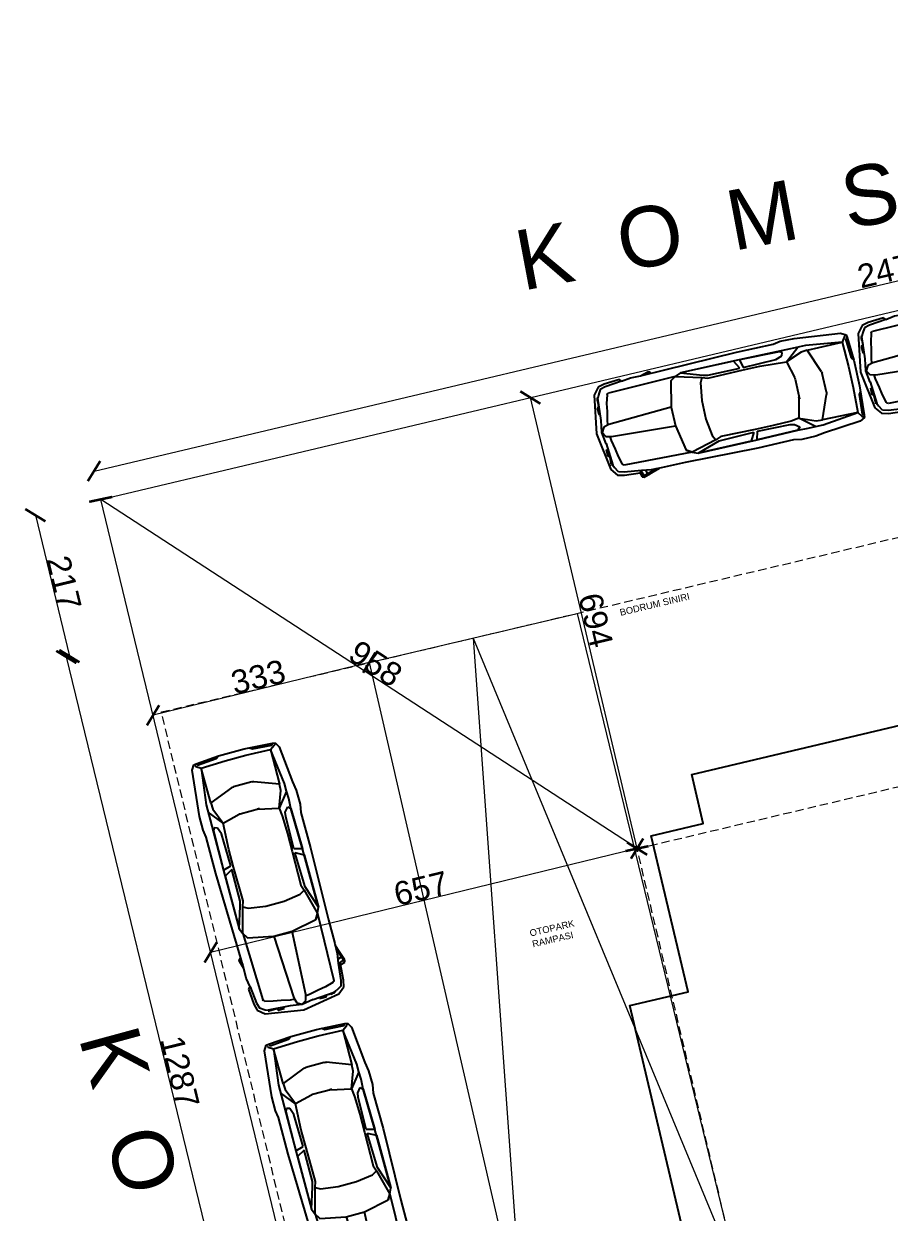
# Model space of a CAD drawing. Header units: millimetres. Extents: x 38129 to 72024, y -56282 to 16512.
# Drawn here: x 38544.6 to 38868.7, y -55302.8 to -54858.1 of the extents above; entities that cross this region are included whole.
import ezdxf

# ---------------------------------------------------------------- set-up
doc = ezdxf.new("R2010")
doc.units = ezdxf.units.MM
doc.linetypes.add('( Hidden )', pattern=[0.375, 0.25, -0.125])
for name, color, linetype, lineweight in [('ARABA', 167, 'Continuous', 25), ('DIŞÖLÇÜ', 37, 'Continuous', 0), ('GÖR 005', 51, 'Continuous', 5), ('Islak Tefriş', 35, 'Continuous', 13), ('mahal', 7, 'Continuous', 5), ('MİMARİ', 4, 'Continuous', 9)]:
    doc.layers.add(name, color=color, linetype=linetype, lineweight=lineweight)
doc.layers.add('balkon', color=171, linetype='Continuous')
doc.styles.get("Standard").update_dxf_attribs({"font": 'arial.ttf'})
doc.dimstyles.new('VAZIYET', dxfattribs={"dimtxt": 35, "dimasz": 25, "dimexe": 12, "dimexo": 2, "dimtad": 1, "dimdec": 0, "dimzin": 12, "dimtxsty": 'Standard', "dimblk": 'ARCHTICK', "dimcen": -8, "dimse1": 1, "dimse2": 1, "dimadec": 0, "dimazin": 0, "dimtfac": 1, "dimtdec": 0, "dimtmove": 0, "dimatfit": 3, "dimldrblk": 'DOT', "dimfxl": 0, "dimarcsym": 0})

# ---------------------------------------------------------------- blocks, each defined once
blk = doc.blocks.new('_ArchTick')
at = {"color": 0, "linetype": 'ByBlock', "const_width": 0.15}
blk.add_lwpolyline([(-0.5, -0.5), (0.5, 0.5)], dxfattribs=at)
blk = doc.blocks.new('*D47')
at = {"layer": 'Defpoints', "color": 0, "transparency": 16777216}
for p in [(45264.4, -23216.9), (45274.4, -23259.2), (42871.2, -23828.4)]:
    blk.add_point(p, dxfattribs=at)
at = {"layer": 'DIŞÖLÇÜ', "color": 0, "lineweight": -2, "transparency": 16777216}
blk.add_line((42861.1, -23786.1), (45264.4, -23216.9), dxfattribs=at)
at = {"layer": 'DIŞÖLÇÜ', "color": 0, "lineweight": -2, "transparency": 16777216, "xscale": 25, "yscale": 25, "zscale": 25}
for p, rotation in [((45264.4, -23216.9), 13.32625407379198), ((42861.1, -23786.1), 193.326254073792)]:
    blk.add_blockref('_ArchTick', p, dxfattribs=dict(at, rotation=rotation))
at = {"layer": 'DIŞÖLÇÜ', "color": 0, "transparency": 16777216, "insert": (44058.5, -23483.5), "char_height": 35, "attachment_point": 5, "rotation": 13.3263}
blk.add_mtext('2470', dxfattribs=at)
blk = doc.blocks.new('_Dot')
at = {"color": 0, "lineweight": -2}
blk.add_line((-0.5, 0), (-1, 0), dxfattribs=at)
at = {"color": 0, "lineweight": 30, "const_width": 0.5}
blk.add_lwpolyline([(-0.25, 0, 1), (0.25, 0, 1)], format="xyb", close=True, dxfattribs=at)
blk = doc.blocks.new('*D48')
at = {"layer": 'Defpoints', "color": 0, "transparency": 16777216}
for p in [(42922.2, -24039.3), (43226.4, -25289.8), (43123.8, -25314.8)]:
    blk.add_point(p, dxfattribs=at)
at = {"layer": 'DIŞÖLÇÜ', "color": 0, "lineweight": -2, "transparency": 16777216}
blk.add_line((42819.6, -24064.3), (43123.8, -25314.8), dxfattribs=at)
at = {"layer": 'DIŞÖLÇÜ', "color": 0, "lineweight": -2, "transparency": 16777216, "xscale": 25, "yscale": 25, "zscale": 25}
for p, rotation in [((42819.6, -24064.3), 103.6753758565999), ((43123.8, -25314.8), 283.6753758566)]:
    blk.add_blockref('_ArchTick', p, dxfattribs=dict(at, rotation=rotation))
at = {"layer": 'DIŞÖLÇÜ', "color": 0, "transparency": 16777216, "insert": (42989.7, -24685.2), "char_height": 35, "attachment_point": 5, "rotation": 283.6754}
blk.add_mtext('1287', dxfattribs=at)
blk = doc.blocks.new('*D49')
at = {"layer": 'Defpoints', "color": 0, "transparency": 16777216}
for p in [(42871.2, -23828.4), (42922.2, -24039.3), (42824.2, -24063)]:
    blk.add_point(p, dxfattribs=at)
at = {"layer": 'DIŞÖLÇÜ', "color": 0, "lineweight": -2, "transparency": 16777216}
blk.add_line((42773.2, -23852.1), (42824.2, -24063), dxfattribs=at)
at = {"layer": 'DIŞÖLÇÜ', "color": 0, "lineweight": -2, "transparency": 16777216, "xscale": 25, "yscale": 25, "zscale": 25}
for p, rotation in [((42773.2, -23852.1), 103.593712434733), ((42824.2, -24063), 283.593712434733)]:
    blk.add_blockref('_ArchTick', p, dxfattribs=dict(at, rotation=rotation))
at = {"layer": 'DIŞÖLÇÜ', "color": 0, "transparency": 16777216, "insert": (42816.4, -23953.3), "char_height": 35, "attachment_point": 5, "rotation": 283.5937}
blk.add_mtext('217', dxfattribs=at)
blk = doc.blocks.new('ARABA PLAN2')
at = {"layer": 'ARABA'}
for p, q in [((-315.1, 74.1), (-383.6, 66.6)), ((-294, 74.4), (-315.1, 74.1)), ((-283.2, 72.6), (-294, 74.4)), ((-227.6, 72.6), (-283.2, 72.6)), ((-118.5, 70.2), (-227.6, 72.6)), ((-81.7, 69.3), (-118.5, 70.2)), ((-96.6, 72.2), (-97.3, 69.8)), ((-93.8, 73.1), (-96.6, 72.2)), ((-96.6, 72.2), (-87.4, 69.5)), ((-93.6, 71.3), (-94.3, 69.6)), ((-92.5, 72.6), (-93.8, 73.1)), ((-91.1, 72.2), (-93.6, 71.3)), ((-93.6, 71.3), (-93.6, 71.3)), ((-81.7, 69.3), (-92.5, 72.6)), ((-52.9, 67.5), (-50.4, 70.5)), ((-50.4, 70.5), (-26.8, 68.8)), ((-391.4, 58.5), (-393.8, 23.6)), ((-390.9, 62.5), (-391.4, 58.5)), ((-391.4, 58.5), (-388.8, 57)), ((-383.6, 66.6), (-390.9, 62.5)), ((-388.8, 57), (-390.9, 28)), ((-389.2, 61.3), (-387.6, 60)), ((-387.6, 60), (-383, 53.4)), ((-383, 53.4), (-384.3, 16)), ((-383, 53.4), (-329.2, 60)), ((-330, 52.7), (-383, 53.4)), ((-343.6, 17.3), (-330, 52.7)), ((-330, 52.7), (-320.5, 52.2)), ((-329.2, 60), (-306.3, 60.3)), ((-296.3, 42.9), (-317.6, 60.1)), ((-306.3, 60.3), (-229.1, 60.6)), ((-293.1, 57.7), (-289.1, 59.7)), ((-291.6, 53), (-293.1, 57.7)), ((-281.9, 49.3), (-291.6, 53)), ((-289.1, 59.7), (-229.3, 60.5)), ((-229.3, 60.5), (-232.5, 48.4)), ((-229.1, 60.6), (-140.1, 60.9)), ((-227.1, 48.4), (-220.4, 60.6)), ((-220.4, 60.6), (-140.1, 60.9)), ((-140.1, 60.9), (-171.7, 50.5)), ((-131.6, 57.3), (-169.8, 47.3)), ((-140.1, 60.9), (-131.6, 57.3)), ((-131.6, 57.3), (-123.9, 52.6)), ((-123.9, 52.6), (-131.6, 57.3)), ((-131.6, 57.3), (-29.9, 54.5)), ((-123.9, 52.6), (-116.1, 14.4)), ((-66.9, 69.8), (-81.7, 69.3)), ((-52.9, 67.5), (-66.9, 69.8)), ((-52.9, 67.5), (-27.5, 64.5)), ((-27.5, 64.5), (-19.5, 62.3)), ((-27.5, 52.6), (-24.2, 40.3)), ((-26.8, 68.8), (-17.1, 66.6)), ((-19.5, 62.3), (-14.9, 55)), ((-17.1, 66.6), (-8.9, 56.5)), ((-14.9, 55), (-13.2, 50.9)), ((-8.9, 56.5), (0, 0)), ((-320.5, 52.2), (-296.6, 42.9)), ((-296.6, 42.9), (-303.1, 16.9)), ((-256.8, 44.9), (-296.3, 42.9)), ((-232.5, 48.4), (-281.9, 49.3)), ((-229.6, 45), (-256.8, 44.9)), ((-178.1, 44.4), (-229.6, 45)), ((-179, 48.8), (-227.1, 48.4)), ((-171.7, 50.5), (-179, 48.8)), ((-169.8, 47.3), (-178.1, 44.4)), ((-169.8, 47.3), (-165.8, 40.1)), ((-165.8, 40.1), (-162.1, 14.1)), ((-24.2, 40.3), (-22.2, 28.6)), ((-10.7, 17.7), (-13.2, 50.9)), ((-13.2, 50.9), (-11.8, 50.9)), ((-13.1, 49.9), (-11.8, 49.9)), ((-11.8, 47.9), (-12.9, 47.9)), ((-12.7, 45), (-11.8, 45)), ((-12.5, 42.2), (-11.7, 42.2)), ((-11.7, 39.8), (-12.3, 39.8)), ((-11.8, 39.2), (-12.3, 39.2)), ((-12.1, 37.2), (-9.3, 37.2)), ((-12, 35.7), (-9.3, 35.7)), ((-11.8, 50.9), (-11.8, 49.9)), ((-11.8, 49.9), (-11.8, 39.2)), ((-11.8, 45), (-11.8, 47.9)), ((-11.8, 45), (-11.8, 45)), ((-9.3, 37.2), (-9.3, 27.1)), ((-393.8, 23.6), (-394, -15.3)), ((-390.9, 28), (-393.8, 23.6)), ((-22.2, 28.6), (-19.2, 14.8)), ((-9.3, 32.2), (-11.8, 32.2)), ((-11.5, 28.6), (-9.3, 28.6)), ((-9.3, 27.1), (-11.4, 27.1)), ((-7.9, 0.3), (-10.7, 17.7)), ((-384.3, 16), (-384.3, -15.5)), ((-344.2, -13.8), (-344.2, 14.3)), ((-303.3, 15.1), (-303.3, -14.6)), ((-162.1, 14.1), (-162.1, -14)), ((-116.1, 14.4), (-116.1, -13.9)), ((-116.1, 14.4), (-20.8, 9.5)), ((-20.8, 9.5), (-12.5, 7.2)), ((-19.2, 14.8), (-18.8, 10.6)), ((-18.8, 10.6), (-18.8, 8.9)), ((-12.5, 7.2), (-8.6, 0)), ((-8.6, 0), (-12.5, -6.7)), ((-10.7, -17.5), (-7.9, 0.3)), ((0, 0), (-8.9, -56)), ((-394, -15.3), (-391.4, -58.1)), ((-384.3, -15.5), (-382.9, -52.9)), ((-330, -52.2), (-343.6, -16.8)), ((-303.1, -11.4), (-296.3, -42.4)), ((-162.1, -14), (-165.8, -39.6)), ((-116.1, -13.9), (-123.9, -52.1)), ((-20.8, -9), (-116.1, -13.9)), ((-22.2, -28.1), (-19.2, -14.3)), ((-12.5, -6.7), (-20.8, -9)), ((-19.2, -14.3), (-18.8, -10.1)), ((-18.8, -10.1), (-18.8, -8.4)), ((-10.7, -17.2), (-13.2, -50.4)), ((-393.8, -23.1), (-390.9, -27.5)), ((-390.9, -27.5), (-388.8, -56.5)), ((-24.2, -39.8), (-22.2, -28.1)), ((-9.3, -31.7), (-11.8, -31.7)), ((-11.5, -28.1), (-9.3, -28.1)), ((-9.3, -26.6), (-11.4, -26.6)), ((-9.3, -36.7), (-9.3, -26.6)), ((-382.9, -52.9), (-330, -52.2)), ((-320.5, -51.7), (-330, -52.2)), ((-296.3, -42.4), (-320.5, -51.7)), ((-317.6, -59.6), (-296.3, -42.4)), ((-296.3, -42.4), (-284.1, -44)), ((-288.2, -49.8), (-294.9, -55.2)), ((-281.9, -48.8), (-288.2, -49.8)), ((-284.1, -44), (-256.8, -44.4)), ((-232.5, -47.9), (-281.9, -48.8)), ((-256.8, -44.4), (-229.6, -44.5)), ((-229.3, -60), (-232.5, -47.9)), ((-229.6, -44.5), (-178.1, -43.9)), ((-227.1, -47.9), (-220.4, -60.1)), ((-174.2, -49.3), (-227.1, -47.9)), ((-178.1, -43.9), (-169.8, -46.8)), ((-140.1, -60.4), (-174.2, -49.3)), ((-165.8, -39.6), (-169.8, -46.8)), ((-169.8, -46.8), (-131.6, -56.8)), ((-123.9, -52.1), (-131.6, -56.8)), ((-131.6, -56.8), (-123.9, -52.1)), ((-27.5, -52.1), (-24.2, -39.8)), ((-13.2, -50.4), (-14.9, -54.5)), ((-13.2, -50.4), (-11.8, -50.4)), ((-13.1, -49.4), (-11.8, -49.4)), ((-11.8, -47.4), (-12.9, -47.4)), ((-12.7, -44.5), (-11.8, -44.5)), ((-12.5, -41.7), (-11.7, -41.7)), ((-11.8, -38.7), (-12.3, -38.7)), ((-11.7, -39.3), (-12.3, -39.3)), ((-12.1, -36.7), (-9.3, -36.7)), ((-12, -35.2), (-9.3, -35.2)), ((-11.8, -49.4), (-11.8, -38.7)), ((-11.8, -44.5), (-11.8, -47.4)), ((-11.8, -44.5), (-11.8, -44.5)), ((-11.8, -50.4), (-11.8, -49.4)), ((-388.8, -56.5), (-391.4, -58.1)), ((-391.4, -58.1), (-390.9, -62)), ((-389.2, -60.8), (-390.9, -62)), ((-390.9, -62), (-383.6, -66.1)), ((-387.6, -59.5), (-389.2, -60.8)), ((-382.9, -52.9), (-387.6, -59.5)), ((-383.6, -66.1), (-328.6, -71.6)), ((-329.2, -59.5), (-382.9, -52.9)), ((-317.6, -59.6), (-329.2, -59.5)), ((-306.3, -59.8), (-317.6, -59.6)), ((-291.2, -59.1), (-306.3, -59.8)), ((-294.9, -55.2), (-291.2, -59.1)), ((-229.3, -60), (-291.2, -59.1)), ((-291.2, -59.1), (-229.3, -60)), ((-140.1, -60.4), (-229.3, -60)), ((-227.6, -72.1), (-118.5, -69.7)), ((-220.4, -60.1), (-140.1, -60.4)), ((-131.6, -56.8), (-140.1, -60.4)), ((-131.6, -56.8), (-29.9, -54)), ((-118.5, -69.7), (-82.3, -69.7)), ((-82.3, -69.7), (-66.9, -69.3)), ((-77, -70.5), (-79.7, -69.7)), ((-74.6, -69.5), (-68, -71.7)), ((-67.2, -69.4), (-68, -71.7)), ((-66.9, -69.3), (-52.9, -67)), ((-58.6, -68.1), (-60.5, -74.1)), ((-52.4, -67.9), (-54.9, -75.9)), ((-52.9, -67), (-27.5, -64)), ((-50.4, -70), (-52.9, -67)), ((-49.7, -69.7), (-51.9, -76.8)), ((-26.8, -68.3), (-50.4, -70)), ((-27.5, -64), (-19.5, -61.8)), ((-17.1, -66.1), (-26.8, -68.3)), ((-19.5, -61.8), (-14.9, -54.5)), ((-8.9, -56), (-17.1, -66.1)), ((-328.6, -71.6), (-315.1, -73.6)), ((-315.1, -73.6), (-294, -73.9)), ((-294, -73.9), (-281.6, -71.6)), ((-281.6, -71.6), (-227.6, -72.1)), ((-69.3, -73), (-77, -70.5)), ((-62.3, -75.2), (-69.3, -73)), ((-68, -71.7), (-69.2, -73)), ((-68, -71.7), (-60.5, -74.1)), ((-60.5, -74.1), (-62.5, -75.2)), ((-57.4, -76.8), (-62.3, -75.2)), ((-60.5, -74.1), (-54.9, -75.9)), ((-54.9, -75.9), (-57.4, -76.8)), ((-54.7, -77.7), (-57.4, -76.8)), ((-54.9, -75.9), (-51.9, -76.8)), ((-51.9, -76.8), (-54.7, -77.7))]:
    blk.add_line(p, q, dxfattribs=at)
for centre, radius, start, end in [((-30, 52), 2.55, 14.836, 88.4014), ((-335.7, 14.3), 8.5, 158.9292, 180), ((-294.8, 15.1), 8.5, 168.1297, 180), ((-335.7, -13.8), 8.5, 180, 201.0708), ((-328.8, -11.4), 25.7, 352.9, 0.0069), ((-30, -51.5), 2.55, 271.5986, 345.164)]:
    blk.add_arc(centre, radius, start, end, dxfattribs=at)
blk = doc.blocks.new('RT34RTGA')
at = {"layer": 'balkon'}
blk.add_lwpolyline([(40802.3, -25294.2), (40802.3, -25634.2), (40346.9, -25634.2), (40346.9, -25624.2), (40132.1, -25624.2), (40132.1, -25563.4), (39652.3, -25563.4), (39652.3, -25513.2), (39582.3, -25513.2), (39582.3, -25273.4), (39512.3, -25273.4), (39512.3, -24035), (39602.3, -24035), (39602.3, -23795.2), (39682.3, -23795.2), (39682.3, -23720), (40092.1, -23720), (40092.1, -23629.2), (40346.9, -23629.2), (40346.9, -23619.2), (40831.6, -23619.2), (40831.6, -24007.5)], dxfattribs=at)
at = {"layer": 'GÖR 005', "color": 4, "linetype": '( Hidden )', "ltscale": 50}
blk.add_lwpolyline([(38931, -23445.6), (41027.4, -23445.6), (41027.4, -25294.2), (41013.8, -25771.4), (41012.4, -25820.1), (41013.5, -26120), (38943.8, -26127.6)], close=True, dxfattribs=at)
at = {"layer": 'GÖR 005', "linetype": '( Hidden )', "ltscale": 50}
blk.add_lwpolyline([(40797.3, -25474.5), (39652.3, -25474.5), (39652.3, -25273.4), (39577.3, -25273.5), (39577.3, -24838.4), (39637.3, -24838.5), (39637.3, -24470), (39577.3, -24470), (39577.3, -23808.9), (40102.3, -23808.9), (40102.3, -23764), (40427.3, -23763.9), (40427.3, -23624.2)], dxfattribs=at)
at = {"layer": 'Islak Tefriş'}
for p, q in [((39251, -23445.6), (39244.8, -24472.1)), ((39411, -23445.7), (39244.8, -24470)), ((39251, -23445.6), (39571, -23445.7)), ((39411, -23445.7), (39577.2, -24470)), ((39571, -23445.7), (39577.2, -24470))]:
    blk.add_line(p, q, dxfattribs=at)
at = {"layer": 'mahal', "insert": (39633.6, -23464.4), "char_height": 10, "width": 125.172, "attachment_point": 7}
blk.add_mtext('BODRUM SINIRI', dxfattribs=at)
at = {"layer": 'mahal', "insert": (39391.5, -23917), "char_height": 10, "width": 125.172, "attachment_point": 7, "rotation": 359.7315}
blk.add_mtext('OTOPARK RAMPASI', dxfattribs=at)
blk = doc.blocks.new('*D59')
at = {"layer": 'Defpoints', "color": 0, "transparency": 16777216}
for p in [(43514.6, -23676), (43514.6, -23676), (43674.5, -24351.1)]:
    blk.add_point(p, dxfattribs=at)
at = {"layer": 'DIŞÖLÇÜ', "color": 0, "lineweight": -2, "transparency": 16777216}
blk.add_line((43674.5, -24351.1), (43514.6, -23676), dxfattribs=at)
at = {"layer": 'DIŞÖLÇÜ', "color": 0, "lineweight": -2, "transparency": 16777216, "xscale": 25, "yscale": 25, "zscale": 25}
for p, rotation in [((43514.6, -23676), 103.3262540737925), ((43674.5, -24351.1), 283.3262540737925)]:
    blk.add_blockref('_ArchTick', p, dxfattribs=dict(at, rotation=rotation))
at = {"layer": 'DIŞÖLÇÜ', "color": 0, "transparency": 16777216, "insert": (43612.6, -24009.3), "char_height": 35, "attachment_point": 5, "rotation": 283.3263}
blk.add_mtext('694', dxfattribs=at)
blk = doc.blocks.new('*D60')
at = {"layer": 'Defpoints', "color": 0, "transparency": 16777216}
for p in [(43674.5, -24351.1), (43035.8, -24506.5), (43035.8, -24506.5)]:
    blk.add_point(p, dxfattribs=at)
at = {"layer": 'DIŞÖLÇÜ', "color": 0, "lineweight": -2, "transparency": 16777216}
blk.add_line((43674.5, -24351.1), (43035.8, -24506.5), dxfattribs=at)
at = {"layer": 'DIŞÖLÇÜ', "color": 0, "lineweight": -2, "transparency": 16777216, "xscale": 25, "yscale": 25, "zscale": 25}
for p, rotation in [((43674.5, -24351.1), 13.67537585659966), ((43035.8, -24506.5), 193.6753758565996)]:
    blk.add_blockref('_ArchTick', p, dxfattribs=dict(at, rotation=rotation))
at = {"layer": 'DIŞÖLÇÜ', "color": 0, "transparency": 16777216, "insert": (43350.8, -24410.8), "char_height": 35, "attachment_point": 5, "rotation": 13.6754}
blk.add_mtext('657', dxfattribs=at)
blk = doc.blocks.new('*D246')
at = {"layer": 'Defpoints', "color": 0, "transparency": 16777216}
for p in [(42871.2, -23828.4), (42871.2, -23828.4), (43674.5, -24351.1)]:
    blk.add_point(p, dxfattribs=at)
at = {"layer": 'DIŞÖLÇÜ', "color": 0, "lineweight": -2, "transparency": 16777216}
blk.add_line((43674.5, -24351.1), (42871.2, -23828.4), dxfattribs=at)
at = {"layer": 'DIŞÖLÇÜ', "color": 0, "lineweight": -2, "transparency": 16777216, "xscale": 25, "yscale": 25, "zscale": 25}
for p, rotation in [((42871.2, -23828.4), 146.9534091128103), ((43674.5, -24351.1), 326.9534091128103)]:
    blk.add_blockref('_ArchTick', p, dxfattribs=dict(at, rotation=rotation))
at = {"layer": 'DIŞÖLÇÜ', "color": 0, "transparency": 16777216, "insert": (43282.9, -24074.2), "char_height": 35, "attachment_point": 5, "rotation": 326.9534}
blk.add_mtext('958', dxfattribs=at)
blk = doc.blocks.new('*D61')
at = {"layer": 'Defpoints', "color": 0, "transparency": 16777216}
for p in [(43273.3, -24072.8), (42949.5, -24151.6), (42949.5, -24151.6)]:
    blk.add_point(p, dxfattribs=at)
at = {"layer": 'DIŞÖLÇÜ', "color": 0, "lineweight": -2, "transparency": 16777216}
blk.add_line((43273.3, -24072.8), (42949.5, -24151.6), dxfattribs=at)
at = {"layer": 'DIŞÖLÇÜ', "color": 0, "lineweight": -2, "transparency": 16777216, "xscale": 25, "yscale": 25, "zscale": 25}
for p, rotation in [((43273.3, -24072.8), 13.67537585659966), ((42949.5, -24151.6), 193.6753758565996)]:
    blk.add_blockref('_ArchTick', p, dxfattribs=dict(at, rotation=rotation))
at = {"layer": 'DIŞÖLÇÜ', "color": 0, "transparency": 16777216, "insert": (43107, -24094.2), "char_height": 35, "attachment_point": 5, "rotation": 13.6754}
blk.add_mtext('333', dxfattribs=at)
blk = doc.blocks.new('WE4ERF')
for p, q in [((42871.2, -23828.4), (45274.4, -23259.2)), ((42922.2, -24039.3), (42871.2, -23828.4)), ((43226.4, -25289.8), (42922.2, -24039.3))]:
    blk.add_line(p, q)
at = {"layer": 'ARABA', "extrusion": (0, 0, -1), "xscale": 1.015379105054308, "yscale": 1.015379105054308, "zscale": -1.015379105054307}
for p, rotation in [((-44009.3, -23637.9), 347.4857548665366), ((-43613.8, -23730.2), 347.4857548665366), ((-43175.1, -24592.2), 254.8880141821207), ((-43283.5, -25012.1), 254.8880141821207)]:
    blk.add_blockref('ARABA PLAN2', p, dxfattribs=dict(at, rotation=rotation))
at = {"layer": 'GÖR 005', "rotation": 13.32625407389096}
blk.add_blockref('RT34RTGA', (-324.9, -10305.7), dxfattribs=at)
at = {"layer": 'mahal', "char_height": 90, "attachment_point": 1}
for insert, rotation in [((43486.1, -23427.9), 10.6932), ((42924.7, -24609.9), 285.2036)]:
    blk.add_mtext_dynamic_manual_height_columns('K  O  M  S  U    P  A  R  S  E  L', width=2477.29, gutter_width=12.5, heights=[0], dxfattribs=dict(at, insert=insert, rotation=rotation))
at = {"layer": 'DIŞÖLÇÜ'}
for p1, p2, distance, picture, middle in [((42871.2, -23828.4), (45274.4, -23259.2), 43.5, '*D47', (44058.5, -23483.5)), ((43674.5, -24351.1), (43514.6, -23676), 0, '*D59', (43612.6, -24009.3)), ((42871.2, -23828.4), (42922.2, -24039.3), -100.8, '*D49', (42816.4, -23953.3)), ((43674.5, -24351.1), (42871.2, -23828.4), 0, '*D246', (43282.9, -24074.2)), ((42922.2, -24039.3), (43226.4, -25289.8), -105.6, '*D48', (42989.7, -24685.2)), ((43273.3, -24072.8), (42949.5, -24151.6), 0, '*D61', (43107, -24094.2)), ((43674.5, -24351.1), (43035.8, -24506.5), 0, '*D60', (43350.8, -24410.8))]:
    dim = blk.add_aligned_dim(p1=p1, p2=p2, distance=distance, dimstyle='VAZIYET', dxfattribs=at)
    dim.commit()
    dim.dimension.update_dxf_attribs({"geometry": picture, "text_midpoint": middle})

msp = doc.modelspace()

# ---------------------------------------------------------------- block references
at = {"layer": 'MİMARİ', "xscale": 0.25, "yscale": 0.25, "zscale": 0.25}
msp.add_blockref('WE4ERF', (27855.68, -49078.98), dxfattribs=at)

doc.saveas('drawing.dxf')
